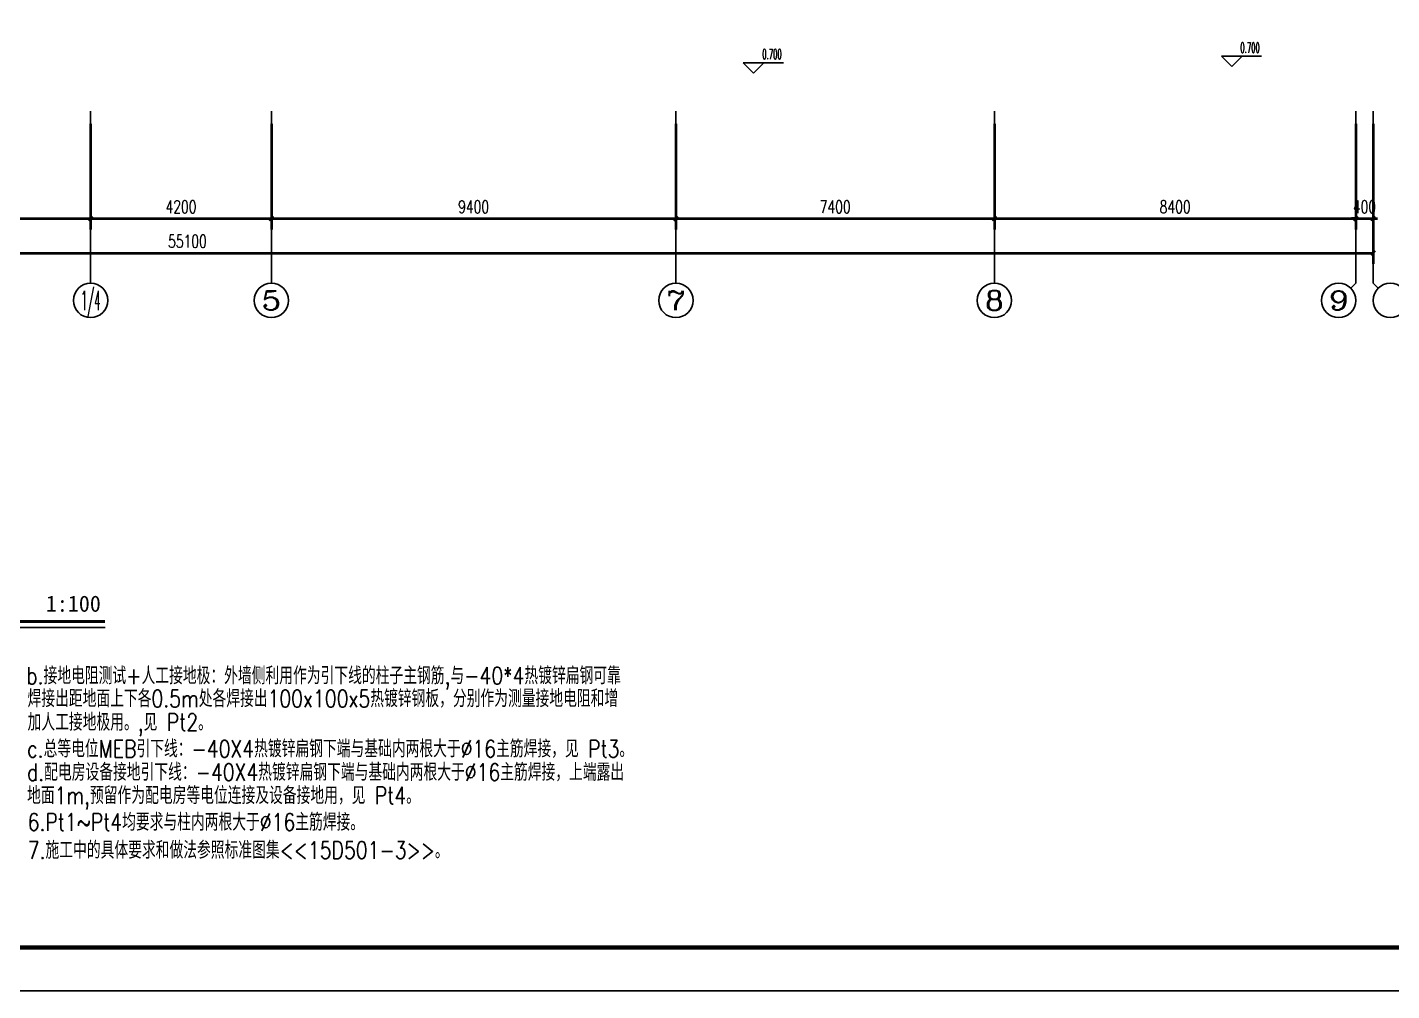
# Model space of a CAD drawing. Extents: x -24105 to 1725648, y 165513 to 982828.
# Drawn here: x 161605 to 193309, y 165513 to 187896 of the extents above; entities that cross this region are included whole.
import ezdxf
from ezdxf.enums import TextEntityAlignment as Align

# ---------------------------------------------------------------- set-up
doc = ezdxf.new("R2010")
doc.units = 0
doc.header["$LTSCALE"] = 1000
doc.header["$MEASUREMENT"] = 0
doc.layers.get('Defpoints').update_dxf_attribs({"color": 8})
for name, color, linetype in [('!!DIM-照明', 7, 'Continuous'), ('AXIS', 8, 'Continuous'), ('AXIS_TEXT', 8, 'Continuous'), ('C-AXIS(轴号)', 8, 'Continuous'), ('C-AXIS-T(字)', 8, 'Continuous'), ('DIM_ELEV', 8, 'Continuous'), ('DIM_SYMB', 8, 'Continuous'), ('PUB_TEXT', 8, 'Continuous'), ('图框', 140, 'Continuous')]:
    doc.layers.add(name, color=color, linetype=linetype)
doc.layers.add('WALL', color=8, linetype='Continuous', lineweight=40)
doc.styles.add('_TCH_AXIS', font='COMPLEX', dxfattribs={"bigfont": 'GBCBIG'})
doc.styles.add('_TCH_DIM', font='SIMPLEX.shx', dxfattribs={"width": 0.7, "bigfont": 'GBCBIG.shx'})
doc.styles.add('_TCH_DIM_T3', font='SIMPLEX', dxfattribs={"width": 0.705882, "bigfont": 'GBCBIG'})
doc.styles.add('_TCH_LABEL', font='simhei.ttf')
doc.styles.add('_TEL_DIM', font='SIMPLEX', dxfattribs={"width": 0.8, "height": 3.5, "bigfont": 'HZTXT'})
doc.styles.add('COMPLEX', font='COMPLEX')
doc.dimstyles.new('_TCH_ARCH&&100', dxfattribs={"dimtxt": 297.5, "dimasz": 100, "dimexe": 250, "dimexo": 300, "dimgap": 126.25, "dimtad": 1, "dimdec": 0, "dimzin": 0, "dimdsep": 46, "dimtxsty": '_TCH_DIM_T3', "dimblk": 'ARCHTICK', "dimcen": 0.09, "dimclrt": 7, "dimazin": 2, "dimtfac": 1, "dimtdec": 0, "dimtix": 1, "dimtmove": 2, "dimatfit": 3, "dimfxl": 1, "dimtolj": 1, "dimtzin": 0, "dimarcsym": 0})

# ---------------------------------------------------------------- blocks, each defined once
blk = doc.blocks.new('_ArchTick')
at = {"color": 0, "linetype": 'ByBlock', "const_width": 0.4}
blk.add_lwpolyline([(-0.5, -0.5), (0.5, 0.5)], dxfattribs=at)
blk = doc.blocks.new('*D94')
at = {"layer": 'AXIS', "color": 0, "lineweight": -2, "transparency": 16777216}
for p, q in [((1484208, 1132456), (1484208, 1129206)), ((1539308, 1132456), (1539308, 1129206)), ((1484208, 1129456), (1539308, 1129456))]:
    blk.add_line(p, q, dxfattribs=at)
at = {"layer": 'Defpoints', "color": 0, "transparency": 16777216}
for p in [(1484208, 1132756), (1539308, 1132756), (1539308, 1129456)]:
    blk.add_point(p, dxfattribs=at)
at = {"layer": 'AXIS', "color": 0, "lineweight": -2, "transparency": 16777216, "xscale": 100, "yscale": 100, "zscale": 100, "rotation": 180}
blk.add_blockref('_ArchTick', (1484208, 1129456), dxfattribs=at)
at = {"layer": 'AXIS', "color": 0, "lineweight": -2, "transparency": 16777216, "xscale": 100, "yscale": 100, "zscale": 100}
blk.add_blockref('_ArchTick', (1539308, 1129456), dxfattribs=at)
at = {"layer": 'AXIS', "color": 7, "transparency": 16777216, "insert": (1511758, 1129731), "char_height": 297.5, "attachment_point": 5, "style": '_TCH_DIM_T3'}
blk.add_mtext('\\A1;55100', dxfattribs=at)
blk = doc.blocks.new('*D93')
at = {"layer": 'AXIS', "color": 0, "lineweight": -2, "transparency": 16777216}
for p, q in [((1538908, 1132456), (1538908, 1130006)), ((1539308, 1132456), (1539308, 1130006)), ((1538908, 1130256), (1538808, 1130256)), ((1538908, 1130256), (1539308, 1130256)), ((1539308, 1130256), (1539408, 1130256))]:
    blk.add_line(p, q, dxfattribs=at)
at = {"layer": 'Defpoints', "color": 0, "transparency": 16777216}
for p in [(1538908, 1132756), (1539308, 1132756), (1539308, 1130256)]:
    blk.add_point(p, dxfattribs=at)
at = {"layer": 'AXIS', "color": 0, "lineweight": -2, "transparency": 16777216, "xscale": 100, "yscale": 100, "zscale": 100}
blk.add_blockref('_ArchTick', (1538908, 1130256), dxfattribs=at)
at = {"layer": 'AXIS', "color": 0, "lineweight": -2, "transparency": 16777216, "xscale": 100, "yscale": 100, "zscale": 100, "rotation": 180}
blk.add_blockref('_ArchTick', (1539308, 1130256), dxfattribs=at)
at = {"layer": 'AXIS', "color": 7, "transparency": 16777216, "insert": (1539108, 1130531), "char_height": 297.5, "attachment_point": 5, "style": '_TCH_DIM_T3'}
blk.add_mtext('\\A1;400', dxfattribs=at)
blk = doc.blocks.new('*D92')
at = {"layer": 'AXIS', "color": 0, "lineweight": -2, "transparency": 16777216}
for p, q in [((1530508, 1132456), (1530508, 1130006)), ((1538908, 1132456), (1538908, 1130006)), ((1530508, 1130256), (1538908, 1130256))]:
    blk.add_line(p, q, dxfattribs=at)
at = {"layer": 'Defpoints', "color": 0, "transparency": 16777216}
for p in [(1530508, 1132756), (1538908, 1132756), (1538908, 1130256)]:
    blk.add_point(p, dxfattribs=at)
at = {"layer": 'AXIS', "color": 0, "lineweight": -2, "transparency": 16777216, "xscale": 100, "yscale": 100, "zscale": 100, "rotation": 180}
blk.add_blockref('_ArchTick', (1530508, 1130256), dxfattribs=at)
at = {"layer": 'AXIS', "color": 0, "lineweight": -2, "transparency": 16777216, "xscale": 100, "yscale": 100, "zscale": 100}
blk.add_blockref('_ArchTick', (1538908, 1130256), dxfattribs=at)
at = {"layer": 'AXIS', "color": 7, "transparency": 16777216, "insert": (1534708, 1130531), "char_height": 297.5, "attachment_point": 5, "style": '_TCH_DIM_T3'}
blk.add_mtext('\\A1;8400', dxfattribs=at)
blk = doc.blocks.new('*D91')
at = {"layer": 'AXIS', "color": 0, "lineweight": -2, "transparency": 16777216}
for p, q in [((1523108, 1132456), (1523108, 1130006)), ((1530508, 1132456), (1530508, 1130006)), ((1523108, 1130256), (1530508, 1130256))]:
    blk.add_line(p, q, dxfattribs=at)
at = {"layer": 'Defpoints', "color": 0, "transparency": 16777216}
for p in [(1523108, 1132756), (1530508, 1132756), (1530508, 1130256)]:
    blk.add_point(p, dxfattribs=at)
at = {"layer": 'AXIS', "color": 0, "lineweight": -2, "transparency": 16777216, "xscale": 100, "yscale": 100, "zscale": 100, "rotation": 180}
blk.add_blockref('_ArchTick', (1523108, 1130256), dxfattribs=at)
at = {"layer": 'AXIS', "color": 0, "lineweight": -2, "transparency": 16777216, "xscale": 100, "yscale": 100, "zscale": 100}
blk.add_blockref('_ArchTick', (1530508, 1130256), dxfattribs=at)
at = {"layer": 'AXIS', "color": 7, "transparency": 16777216, "insert": (1526808, 1130531), "char_height": 297.5, "attachment_point": 5, "style": '_TCH_DIM_T3'}
blk.add_mtext('\\A1;7400', dxfattribs=at)
blk = doc.blocks.new('*D90')
at = {"layer": 'AXIS', "color": 0, "lineweight": -2, "transparency": 16777216}
for p, q in [((1513708, 1132456), (1513708, 1130006)), ((1523108, 1132456), (1523108, 1130006)), ((1513708, 1130256), (1523108, 1130256))]:
    blk.add_line(p, q, dxfattribs=at)
at = {"layer": 'Defpoints', "color": 0, "transparency": 16777216}
for p in [(1513708, 1132756), (1523108, 1132756), (1523108, 1130256)]:
    blk.add_point(p, dxfattribs=at)
at = {"layer": 'AXIS', "color": 0, "lineweight": -2, "transparency": 16777216, "xscale": 100, "yscale": 100, "zscale": 100, "rotation": 180}
blk.add_blockref('_ArchTick', (1513708, 1130256), dxfattribs=at)
at = {"layer": 'AXIS', "color": 0, "lineweight": -2, "transparency": 16777216, "xscale": 100, "yscale": 100, "zscale": 100}
blk.add_blockref('_ArchTick', (1523108, 1130256), dxfattribs=at)
at = {"layer": 'AXIS', "color": 7, "transparency": 16777216, "insert": (1518408, 1130531), "char_height": 297.5, "attachment_point": 5, "style": '_TCH_DIM_T3'}
blk.add_mtext('\\A1;9400', dxfattribs=at)
blk = doc.blocks.new('*D89')
at = {"layer": 'AXIS', "color": 0, "lineweight": -2, "transparency": 16777216}
for p, q in [((1509508, 1132456), (1509508, 1130006)), ((1513708, 1132456), (1513708, 1130006)), ((1509508, 1130256), (1513708, 1130256))]:
    blk.add_line(p, q, dxfattribs=at)
at = {"layer": 'Defpoints', "color": 0, "transparency": 16777216}
for p in [(1509508, 1132756), (1513708, 1132756), (1513708, 1130256)]:
    blk.add_point(p, dxfattribs=at)
at = {"layer": 'AXIS', "color": 0, "lineweight": -2, "transparency": 16777216, "xscale": 100, "yscale": 100, "zscale": 100, "rotation": 180}
blk.add_blockref('_ArchTick', (1509508, 1130256), dxfattribs=at)
at = {"layer": 'AXIS', "color": 0, "lineweight": -2, "transparency": 16777216, "xscale": 100, "yscale": 100, "zscale": 100}
blk.add_blockref('_ArchTick', (1513708, 1130256), dxfattribs=at)
at = {"layer": 'AXIS', "color": 7, "transparency": 16777216, "insert": (1511608, 1130531), "char_height": 297.5, "attachment_point": 5, "style": '_TCH_DIM_T3'}
blk.add_mtext('\\A1;4200', dxfattribs=at)
blk = doc.blocks.new('*D88')
at = {"layer": 'AXIS', "color": 0, "lineweight": -2, "transparency": 16777216}
for p, q in [((1505308, 1132456), (1505308, 1130006)), ((1509508, 1132456), (1509508, 1130006)), ((1505308, 1130256), (1509508, 1130256))]:
    blk.add_line(p, q, dxfattribs=at)
at = {"layer": 'Defpoints', "color": 0, "transparency": 16777216}
for p in [(1505308, 1132756), (1509508, 1132756), (1509508, 1130256)]:
    blk.add_point(p, dxfattribs=at)
at = {"layer": 'AXIS', "color": 0, "lineweight": -2, "transparency": 16777216, "xscale": 100, "yscale": 100, "zscale": 100, "rotation": 180}
blk.add_blockref('_ArchTick', (1505308, 1130256), dxfattribs=at)
at = {"layer": 'AXIS', "color": 0, "lineweight": -2, "transparency": 16777216, "xscale": 100, "yscale": 100, "zscale": 100}
blk.add_blockref('_ArchTick', (1509508, 1130256), dxfattribs=at)
at = {"layer": 'AXIS', "color": 7, "transparency": 16777216, "insert": (1507408, 1130531), "char_height": 297.5, "attachment_point": 5, "style": '_TCH_DIM_T3'}
blk.add_mtext('\\A1;4200', dxfattribs=at)
blk = doc.blocks.new('_AXISO')
blk.add_circle((0, 0), 0.5)
at = {"layer": 'AXIS_TEXT', "style": 'COMPLEX', "width": 1.041667}
blk.add_attdef('A', text='', height=0.56, dxfattribs=at).set_placement((-0.25, -0.28), (0.25, -0.28), align=Align.FIT)
blk = doc.blocks.new('ASDASFDAHHH')
at = {"layer": 'C-AXIS(轴号)', "color": 8}
for p, q in [((1509507.9, 1132756.1), (1509507.9, 1128756.1)), ((1513707.9, 1132756.1), (1513707.9, 1128756.1)), ((1523107.9, 1132756.1), (1523107.9, 1128756.1)), ((1530507.9, 1132756.1), (1530507.9, 1128756.1)), ((1538907.9, 1132756.1), (1538907.9, 1128756.1)), ((1539307.9, 1132756.1), (1539307.9, 1128756.1)), ((1538790.8, 1128639), (1538907.9, 1128756.1)), ((1539425.1, 1128639), (1539307.9, 1128756.1))]:
    blk.add_line(p, q, dxfattribs=at)
at = {"layer": 'DIM_ELEV', "color": 8}
for p, q in [((1524913.4, 1133638.5), (1524673.4, 1133878.5)), ((1524673.4, 1133878.5), (1525608.7, 1133878.5)), ((1524913.4, 1133638.5), (1525153.4, 1133878.5)), ((1536022, 1133789.5), (1535782, 1134029.5)), ((1535782, 1134029.5), (1536717.3, 1134029.5)), ((1536022, 1133789.5), (1536262, 1134029.5))]:
    blk.add_line(p, q, dxfattribs=at)
at = {"layer": 'C-AXIS(轴号)', "color": 8}
ref = blk.add_blockref('_AXISO', (1509507.9, 1128356.1), dxfattribs=dict(at, xscale=800, yscale=800, zscale=800))
ref.add_attrib('A', '1/4', dxfattribs={"layer": 'C-AXIS-T(字)', "height": 452.55, "style": '_TCH_AXIS', "width": 0.396226}).set_placement((1509281.7, 1128129.9), (1509734.2, 1128129.9), align=Align.FIT)
ref = blk.add_blockref('_AXISO', (1513707.9, 1128356.1), dxfattribs=dict(at, xscale=800, yscale=800, zscale=800))
ref.add_attrib('A', '5', dxfattribs={"layer": 'C-AXIS-T(字)', "height": 452.5, "style": '_TCH_AXIS', "width": 1.5}).set_placement((1513481.7, 1128129.9), (1513934.2, 1128129.9), align=Align.FIT)
ref = blk.add_blockref('_AXISO', (1523107.9, 1128356.1), dxfattribs=dict(at, xscale=800, yscale=800, zscale=800))
ref.add_attrib('A', '7', dxfattribs={"layer": 'C-AXIS-T(字)', "height": 452.5, "style": '_TCH_AXIS', "width": 1.5}).set_placement((1522881.7, 1128129.9), (1523334.2, 1128129.9), align=Align.FIT)
ref = blk.add_blockref('_AXISO', (1530507.9, 1128356.1), dxfattribs=dict(at, xscale=800, yscale=800, zscale=800))
ref.add_attrib('A', '8', dxfattribs={"layer": 'C-AXIS-T(字)', "height": 452.5, "style": '_TCH_AXIS', "width": 1.5}).set_placement((1530281.7, 1128129.9), (1530734.2, 1128129.9), align=Align.FIT)
ref = blk.add_blockref('_AXISO', (1538507.9, 1128356.1), dxfattribs=dict(at, xscale=800, yscale=800, zscale=800))
ref.add_attrib('A', '9', dxfattribs={"layer": 'C-AXIS-T(字)', "height": 452.5, "style": '_TCH_AXIS', "width": 1.5}).set_placement((1538281.7, 1128129.9), (1538734.2, 1128129.9), align=Align.FIT)
at = {"layer": 'C-AXIS(轴号)', "color": 8, "xscale": 800, "yscale": 800, "zscale": 800}
blk.add_blockref('_AXISO', (1539707.9, 1128356.1), dxfattribs=at)
at = {"layer": 'PUB_TEXT', "color": 8, "style": '_TCH_DIM', "width": 0.494118}
for p in [(1525114.3, 1133958.5), (1536222.9, 1134109.6)]:
    blk.add_text('0.700', height=238, dxfattribs=at).set_placement(p)
at = {"layer": 'AXIS', "color": 8}
for p1, p2, distance, picture, middle in [((1484207.9, 1132756.1), (1539307.9, 1132756.1), -3300, '*D94', (1511757.9, 1129731.1)), ((1505307.9, 1132756.1), (1509507.9, 1132756.1), -2500, '*D88', (1507407.9, 1130531.1)), ((1509507.9, 1132756.1), (1513707.9, 1132756.1), -2500, '*D89', (1511607.9, 1130531.1)), ((1513707.9, 1132756.1), (1523107.9, 1132756.1), -2500, '*D90', (1518407.9, 1130531.1)), ((1523107.9, 1132756.1), (1530507.9, 1132756.1), -2500, '*D91', (1526807.9, 1130531.1)), ((1530507.9, 1132756.1), (1538907.9, 1132756.1), -2500, '*D92', (1534707.9, 1130531.1)), ((1538907.9, 1132756.1), (1539307.9, 1132756.1), -2500, '*D93', (1539107.9, 1130531.1))]:
    dim = blk.add_aligned_dim(p1=p1, p2=p2, distance=distance, dimstyle='_TCH_ARCH&&100', dxfattribs=at)
    dim.commit()
    dim.dimension.update_dxf_attribs({"geometry": picture, "text_midpoint": middle})

msp = doc.modelspace()

# ---------------------------------------------------------------- linework, layer by layer
at = {"layer": 'DIM_SYMB', "const_width": 70}
msp.add_lwpolyline([(156427, 174094), (163413, 174094)], dxfattribs=at)
at = {"layer": 'DIM_SYMB'}
msp.add_lwpolyline([(156427, 173954), (163413, 173954)], dxfattribs=at)
at = {"layer": '图框'}
msp.add_lwpolyline([(125533, 165513), (209633, 165513), (209633, 224913), (125533, 224913)], close=True, dxfattribs=at)
at = {"layer": '图框', "const_width": 100}
msp.add_lwpolyline([(128033, 166513), (208633, 166513), (208633, 223913), (128033, 223913)], close=True, dxfattribs=at)

# ---------------------------------------------------------------- block references
at = {"layer": 'WALL'}
msp.add_blockref('ASDASFDAHHH', (-1346431, -946806), dxfattribs=at)

# ---------------------------------------------------------------- texts
at = {"layer": '!!DIM-照明', "style": '_TEL_DIM', "width": 0.8}
for s, p in [('b.接地电阻测试+人工接地极：外墙侧利用作为引下线的柱子主钢筋,与-40*4热镀锌扁钢可靠', (161586, 172632)), ('焊接出距地面上下各0.5m处各焊接出100x100x5热镀锌钢板，分别作为测量接地电阻和增', (161612, 172100)), ('加人工接地极用。,见 Pt2。', (161612, 171551)), ('c.总等电位MEB引下线：-40X4热镀锌扁钢下端与基础内两根大于%%C16主筋焊接，见 Pt3。', (161600, 170933)), ('d.配电房设备接地引下线：-40X4热镀锌扁钢下端与基础内两根大于%%C16主筋焊接，上端露出', (161600, 170389)), ('地面1m,预留作为配电房等电位连接及设备接地用，见 Pt4。', (161600, 169848)), ('6.Pt1~Pt4均要求与柱内两根大于%%C16主筋焊接。', (161614, 169230)), ('7.施工中的具体要求和做法参照标准图集<<15D501-3>>。', (161618, 168579))]:
    msp.add_text(s, height=400, dxfattribs=at).set_placement(p)
at = {"layer": 'DIM_SYMB', "color": 7, "style": '_TCH_LABEL'}
msp.add_text('1:100', height=375.5, dxfattribs=at).set_placement((162037, 174317))

doc.saveas('drawing.dxf')
